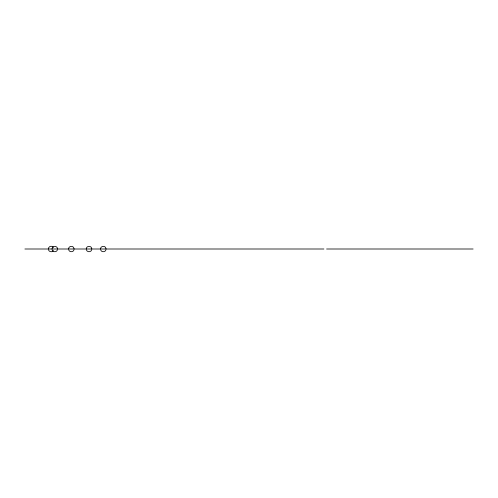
<?xml version="1.0" encoding="UTF-8"?>
<svg xmlns="http://www.w3.org/2000/svg" width="498" height="498" viewBox="0 0 498 498"><rect width="100%" height="100%" fill="white"/><g stroke="black" fill="none" stroke-linecap="round" stroke-linejoin="round"><path stroke-width="0.75" d="M48.368 249C48.269 246.404 51.973 245.203 53.417 247.357M51.985 249C51.867 245.421 57.693 245.421 57.575 249M68.531 249C68.413 245.421 74.239 245.421 74.115 249M86.247 249C86.129 245.421 91.949 245.421 91.831 249M100.496 249C100.378 245.421 106.199 245.421 106.08 249M57.438 249.865C56.728 252.362 52.832 252.362 52.122 249.865M73.984 249.865C73.274 252.362 69.378 252.362 68.668 249.865M91.694 249.865C90.985 252.362 87.094 252.362 86.384 249.865M105.943 249.865C105.234 252.362 101.343 252.362 100.633 249.865M53.417 250.643C52.178 252.449 49.121 251.963 48.499 249.865M24.9 249L323.905 249M326.595 249L473.1 249"/></g></svg>
